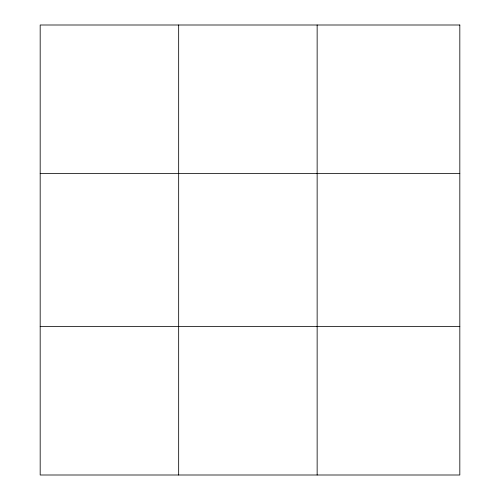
<?xml version="1.0" encoding="UTF-8"?>
<svg xmlns="http://www.w3.org/2000/svg" width="500" height="500" viewBox="0 0 500 500"><rect width="100%" height="100%" fill="white"/><g stroke="black" fill="none" stroke-linecap="round" stroke-linejoin="round"><path stroke-width="0.75" d="M178.663 25L178.663 475M317.144 25L317.144 475M40.181 173.5L459.819 173.5M40.181 326.5L459.819 326.5M459.819 25L459.819 475L40.181 475L40.181 25L459.819 25"/></g></svg>
